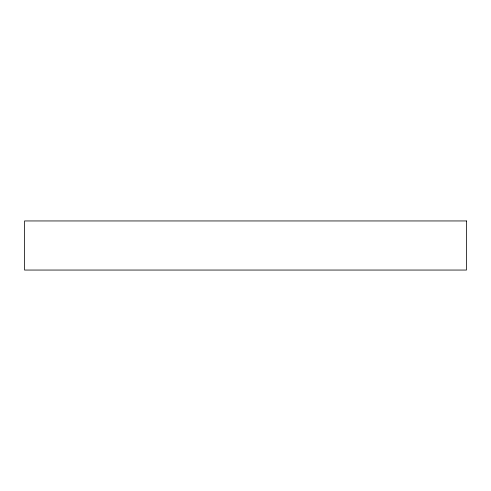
<?xml version="1.0" encoding="UTF-8"?>
<svg xmlns="http://www.w3.org/2000/svg" width="491" height="491" viewBox="0 0 491 491"><rect width="100%" height="100%" fill="white"/><g stroke="black" fill="none" stroke-linecap="round" stroke-linejoin="round"><path stroke-width="0.74" d="M466.45 220.95L24.55 220.95L24.55 270.05L466.45 270.05L466.45 220.95"/></g></svg>
